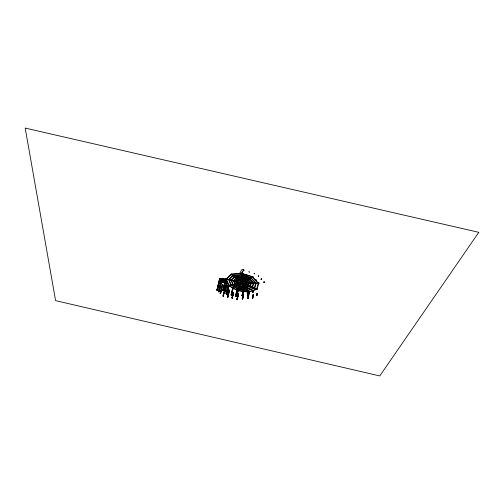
<?xml version="1.0" encoding="UTF-8"?>
<svg xmlns="http://www.w3.org/2000/svg" width="504" height="504" viewBox="0 0 504 504"><rect width="100%" height="100%" fill="white"/><g stroke="black" fill="none" stroke-linecap="round" stroke-linejoin="round"><path stroke-width="0.76" d="M237.497 290.241L237.516 290.474M241.914 274.17L242.128 273.628M241.422 274.107L241.221 273.508M242.348 278.964L237.686 279.481L235.778 281.452C236.943 286.524 244.364 287.866 248.34 285.365L248.787 282.933L246.607 280.671L242.311 279.134L241.851 273.42L231.21 274.138L225.943 279.178L219.498 278.838L225.893 279.077M226.46 279.115L225.981 279.008L226.491 279.122L231.26 274.365M227.222 279.474L226.668 279.348M227.279 279.222L226.668 278.781M225.887 279.058L228.734 285.661L237.283 290.581L248.396 292.181L257.072 289.264L258.672 283.563L258.105 283.097M256.876 289.29L248.113 285.56L236.344 282.631M258.199 283.368L256.618 289.069L257.109 289.088M236.943 280.035L248.8 282.964L258.609 283.103M258.703 283.387L248.894 283.21M257.462 293.8L256.788 295.432L256.473 295.193L256.788 293.681M256.996 293.612L256.624 295.142L256.99 295.369L257.311 293.851M256.473 295.193L257.147 293.561M256.158 283.292L254.841 288.08M256.429 289.088L248.636 291.873L248.837 292.15L245.152 286.423M253.43 290.726L252.75 292.364L252.428 292.118L252.756 290.6M252.958 290.531L252.58 292.068L252.951 292.295M252.428 292.118L253.109 290.48M252.75 292.364L253.071 290.846M252.901 292.314L253.279 290.776M254.167 288.074L247.722 290.26M253.619 294.941L252.624 298.091L252.309 297.851L252.951 294.821M254.394 287.878L255.654 283.279M253.102 294.771L252.46 297.801L252.775 298.04L253.468 294.991M255.553 282.996L250.879 278.101M253.153 294.752L252.51 297.782L252.825 298.022M252.624 298.091L253.304 294.701M254.614 288.275L247.911 290.55M256.057 283.015L251.2 277.918M252.038 287.129L246.815 288.905M252.265 286.927L253.266 283.191M253.166 282.914L249.373 278.951M252.491 287.33L247.01 289.195M252.718 287.129L253.777 283.21M253.676 282.933L249.694 278.769M252.63 290.72L252.271 290.839L253.033 290.581M247.93 295.079L247.439 294.752L247.93 295.079L248.592 292.049M249.908 286.178L245.908 287.551M250.79 282.832L247.874 279.796M249.593 291.885L248.579 295.035L248.258 294.796L248.919 291.766M250.135 285.976L250.891 283.109M242.096 273.874L241.92 273.603L252.12 276.961M248.806 295.086L248.163 298.362L247.691 298.292L248.333 295.016M247.691 298.292L248.352 295.275M252.435 276.772L252.082 277.137M247.892 298.324L249.272 291.646M250.362 286.379L246.097 287.841M248.598 295.054L247.943 298.078M250.589 286.178L251.395 283.128M251.294 282.845L248.195 279.619M252.498 277.187L258.067 283.267M249.442 291.936L248.73 294.985L248.409 294.745L249.071 291.709L248.459 294.727L248.781 294.972M252.819 277.005L246.645 280.495M247.281 290.291L238.669 289.12M248.384 285.151L257.072 289.264M248.686 283.991L248.579 284.42L225.943 279.178L226.447 279.292L228.911 285.018M248.932 283.04L236.704 280.256M247.47 290.575L238.518 289.359M248.604 285.592L245.347 286.713M249.335 282.782L246.96 280.318M248.831 285.39L249.436 283.059M250.494 277.868L242.033 275.039M250.816 277.691L242.008 274.743M247.458 295.01L248.1 291.721M248.302 291.747L247.64 294.783M248.434 292.011L247.71 294.79M247.911 294.815L248.573 291.784M247.319 281.194L238.474 279.147M247.811 279.392L242.235 277.528M246.538 285.944L236.798 283.695M247.653 281.547L237.825 279.273M246.374 288.937L239.375 287.992M246.569 289.227L239.224 288.231M248.989 278.725L242.147 276.438M249.31 278.542L242.122 276.142M243.161 290.902L242.141 295.451M243.079 291.929L242.21 295.464M242.959 290.877L241.964 295.684L242.437 295.753L243.432 290.94M242.437 295.753L243.451 291.199M244.705 286.455L248.396 292.181M246.261 280.268L252.397 276.948L258.571 283.279M243.545 295.25L242.708 299.029L242.235 298.966L243.054 294.928M244.9 286.744L240.414 286.429L240.685 286.266M242.235 298.966L243.073 295.187M243.489 294.21L242.418 298.733M246.576 280.092L242.323 278.668M243.344 295.224L242.481 298.746M242.708 299.029L243.69 294.235M245.461 287.582L240.08 286.852M245.656 287.866L239.929 287.097M246.072 286.108L237.327 284.08M247.489 279.569L242.254 277.824M241.964 295.684L242.808 291.892M234.492 281.156L235.179 281.251M234.555 280.904L235.286 280.772M240.666 285.907L237.737 290.732L237.497 290.121M242.078 283.563L242.241 282.517L242.878 282.757L242.708 283.506L242.078 283.563L241.97 282.416M242.159 282.397L241.996 283.443L242.437 283.406L242.682 282.479M242.6 282.36L242.518 283.525M235.519 281.125L235.563 280.955M238.323 290.354L236.937 296.421L236.464 296.358L237.655 290.783M236.464 296.358L237.504 291.803M238.064 289.214L230.895 285.075M236.641 296.125L237.857 290.814M237.737 290.732L237.913 290.323M238.216 288.975L231.323 284.993M241.523 274.68L233.037 275.329M236.735 296.396L237.926 290.821M241.542 274.976L233.39 275.6M238.77 288.08L232.898 284.684M238.921 287.841L233.321 284.603M241.637 276.072L234.707 276.601M241.655 276.368L235.059 276.872M239.476 286.946L234.902 284.294M238.449 294.405L237.245 299.697L236.773 299.634L238.127 293.328M239.627 286.7L235.33 284.212M241.744 277.465L236.363 277.868M236.956 299.408L238.329 293.353M241.769 277.761L236.716 278.139M238.398 293.366L237.019 299.414M237.044 299.672L238.247 294.38M240.213 285.755L237.283 290.581M241.838 278.605L237.731 278.907M237.245 299.697L238.594 293.391M241.863 278.901L241.397 273.181M237.554 289.957L235.878 296.188L235.5 295.968L236.716 290.657M237.655 289.983L235.664 296.062L236.704 291.507M235.714 296.094L237.176 289.737M235.878 296.188L237.34 289.832M237.472 290.172L228.734 285.661L236.987 283.884M231.607 274.239L241.435 273.477L241.183 273.754M233.617 292.629L232.054 298.047L233.283 292.755M232.105 298.078L233.402 292.509M233.119 292.66L231.89 297.952L232.268 298.166L233.56 292.597M232.268 298.166L233.774 292.723M236.225 282.334L248.346 285.321M236.3 283.708L235.368 280.911M237.378 279.04L235.324 281.081M236.559 283.973L240.061 286.001L239.791 286.543M236.729 283.62L228.469 285.403M237.731 279.304L230.901 274.094M238.083 279.178L231.254 273.968M233.327 288.011L231.399 295.199L231.015 294.979L232.615 288.131M232.779 288.219L231.178 295.073L231.519 294.947M232.898 287.967L231.462 294.916M231.399 295.199L233.062 288.061M234.637 284.029L233.39 280.451M236.011 277.994L233.346 280.621M235.066 283.947L233.894 280.571M236.363 278.265L233.856 280.741M235.778 281.452L235.878 281.024M234.347 276.728L230.945 280.067M232.634 284.42L230.989 279.896M234.7 276.998L231.456 280.186M233.062 284.338L231.5 280.016M229.692 290.216L227.802 297.196L227.417 296.982L229.03 290.159M232.684 275.455L228.551 279.512M229.314 289.995L227.638 297.102L227.915 296.951M230.637 284.81L228.589 279.342M227.802 297.196L229.477 290.09M233.037 275.726L229.062 279.632M231.059 284.728L229.099 279.462M227.997 284.924L226.057 293.486L226.523 293.504L228.457 284.943M226.107 293.605L226.567 293.624L226.107 293.605L228.11 285.195M229.188 285.403L226.876 294.204L226.491 293.983L228.526 285.094M227.386 291.022L226.661 294.078L226.945 293.92M228.778 285.422L226.712 294.109L228.992 285.548M226.876 294.204L228.942 285.516M226.939 281.988L223.291 296.213L222.907 295.999L224.923 287.633M223.411 295.968L223.127 296.125L225.206 287.469M223.291 296.213L226.825 281.711M224.475 291.911L226.876 281.831M224.879 291.772L224.412 291.753L224.992 292.049L227.291 281.73M227.336 281.849L224.942 291.929L224.456 291.873M224.992 292.049L227.398 282.007M225.131 279.544L226.063 282.467L224.935 279.537M222.919 290.43L225.427 279.336L222.919 290.43L223.392 290.449L226.05 279.185M225.477 279.455L222.875 290.317L223.341 290.336M226.038 278.75L223.329 290.291L222.856 290.272M225.943 280.211L219.505 279.871L225.943 280.211L226.101 279.575L222.554 279.455M226.157 279.714L225.937 278.907L225.786 279.815L219.341 279.474L219.549 278.687L223.808 278.832M226.328 279.865L224.16 279.959M226.447 279.292L226.548 278.869M225.868 282.461L225.187 280.167M220.059 279.922L226.441 280.142M226.063 282.467L225.389 280.174M226.567 280.457L220.034 280.13M222.138 284.71L220.141 293.208L220.601 293.227M222.642 284.842L220.67 293.385L220.204 293.366L222.201 284.867M220.67 293.385L222.598 284.728M223.259 280.098L223.94 282.391L223.064 280.092M220.607 282.505L227.021 282.845L220.607 282.505L220.765 281.875L227.121 282.095M221.338 282.511L219.051 291.81L218.585 291.791L220.935 281.503M218.534 291.677L220.985 281.623M218.585 291.791L221.048 281.78M219.051 291.81L221.395 281.522M221.269 282.353L219.001 291.696L218.522 291.64M221.136 280.029L221.823 282.316L220.935 280.022M223.744 282.385L222.799 279.462M223.94 282.391L223.001 279.474M220.084 279.43L217.413 290.216L216.947 290.197L219.542 278.958M219.555 279.254L216.896 290.084L217.363 290.102L220.015 279.266M216.947 290.197L219.618 279.411M217.413 290.216L219.964 279.147M251.584 277.408L251.88 276.898M252.435 277.219L252.599 277.32M243.621 269.942L241.996 269.394L239.98 272.752L241.592 273.288L243.634 269.886L241.794 273.357L252.649 276.702L252.025 276.784M242.26 273.514L241.939 273.111M246.922 275.071L247.388 275.228M238.14 290.455L238.108 290.134M240.61 286.493L240.251 286.694M235.614 284.004L236.105 283.607M247.911 291.463L248.012 291.677M257.292 283.235L257.954 282.964M258.098 283.361L257.393 283.513M237.308 278.983L236.804 278.807M237.812 278.8L237.157 278.674M255.711 288.956L256.24 289.132M256.662 288.767L255.938 288.754M249.253 286.07L248.692 285.629M249.48 285.869L249.083 285.566M246.475 279.959L247.017 279.991M247.023 280.281L247.401 280.218M252.485 277.54L251.969 277.635M222.907 295.999L223.574 296.056M226.491 293.983L227.165 294.046M227.417 296.982L228.079 297.039M231.015 294.979L231.683 295.042M231.89 297.952L232.552 298.015M235.5 295.968L236.162 296.031M232.105 274.825L231.683 274.296M231.752 274.951L231.216 274.718M248.258 294.796L248.932 294.922M252.309 297.851L252.977 297.971M252.907 277.238L253.367 277.194M258.243 276.179L258.697 276.135M255.736 280.218L256.152 280.136M261.053 279.178L261.475 279.096M255.774 280.256L256.19 280.174M261.091 279.216L261.513 279.134M229.282 285.39L229.799 285.453M236.445 284.294L235.872 284.269M258.943 283.084L258.527 283.16L258.98 283.122M263.838 282.139L264.26 282.064L263.875 282.177M241.8 283.166L242.708 283.506M242.071 283.267L242.512 283.229M245.599 287.324L245.385 286.77M245.158 287.356L244.755 287.053M248.352 291.438L248.749 291.734M247.93 291.784L237.875 290.493M219.505 279.134L226.025 279.399M223.209 279.361L226.05 279.455M219.341 279.474L225.893 279.348M227.172 282.215L220.765 281.875M249.537 283.059L250.16 283.261M216.827 289.926L217.3 289.945M222.806 290.159L223.392 290.449M216.877 290.039L217.35 290.058M218.471 291.52L218.938 291.539M220.55 293.114L220.204 293.366M226.038 293.448L226.504 293.467M220.154 293.252L220.62 293.271M241.762 278.334L241.58 278.624M242.248 278.397L242.481 278.743M242.878 291.167L243.892 291.306M241.939 295.426L242.411 295.489M236.439 296.1L236.937 296.421M247.672 298.04L248.163 298.362M242.216 298.708L242.682 298.771M237.22 299.445L236.773 299.634M225.994 278.92L248.648 284.161M243.823 270.012L244.295 270.169L243.671 270.257M233.308 288.099L233.686 288.32M230.857 274.271L231.216 274.535M252.781 291.999L253.102 292.244M256.826 295.079L257.147 295.319M229.534 285.195L229.018 285.132M249.392 282.662L250.06 282.977M220.777 279.802L221.823 282.316M220.576 279.796L221.628 282.309M227.109 281.774L227.669 283.154M248.989 271.744L249.31 272.147L248.989 271.744M254.136 273.47L254.451 273.874L254.136 273.47M478.8 232.325L379.777 375.921L55.604 300.642L25.2 128.079L478.8 232.325M253.216 277.036L252.8 277.118L253.474 277.313L253.216 277.036M258.552 275.978L258.13 276.06L258.81 276.255L258.552 275.978M256.045 280.016L255.623 280.098L256.297 280.287L256.045 280.016M261.368 278.977L260.946 279.058L261.62 279.254L261.368 278.977M258.836 282.964L258.42 283.046L259.094 283.235L258.836 282.964M264.146 281.944L263.731 282.026L264.405 282.215L264.146 281.944"/></g></svg>
